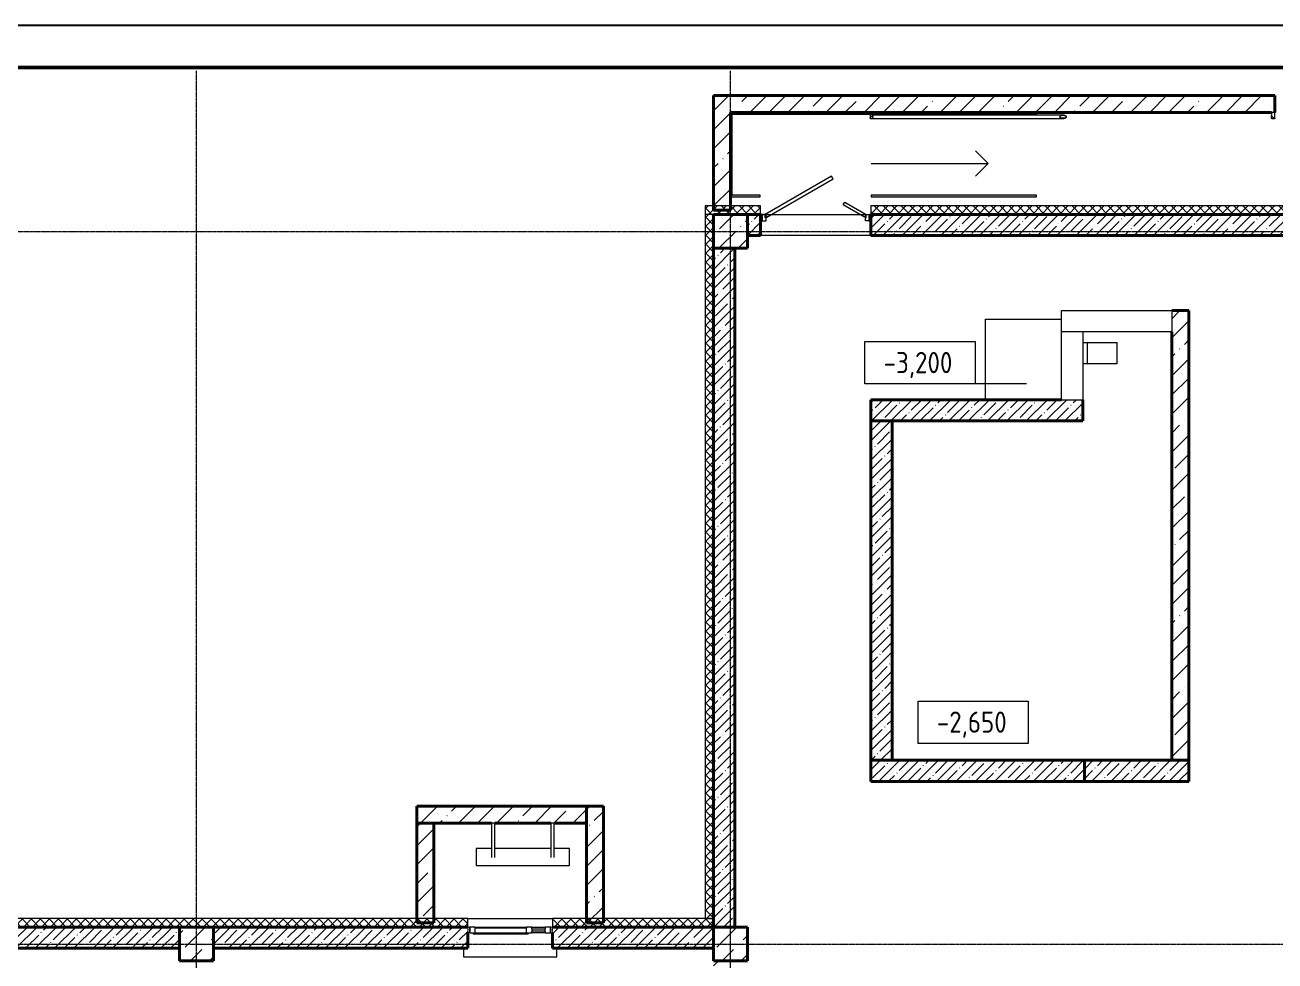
# Model space of a CAD drawing. Header units: millimetres. Extents: x 0 to 351840, y -132678 to 32417.
# Drawn here: x 325347 to 340091, y 21385 to 32417 of the extents above; entities that cross this region are included whole.
import ezdxf

# ---------------------------------------------------------------- set-up
doc = ezdxf.new("R2010")
doc.units = ezdxf.units.MM
doc.linetypes.add('BI_линия_сетки', pattern=[25, 20, -2.5, 0, -2.5])
doc.linetypes.add('BI_невидимые', pattern=[5, 3, -2])
for name, color, linetype, lineweight in [('KPSP-Рамка', 7, 'Continuous', 70), ('Аннотация', 7, 'Continuous', 9), ('Двери', 7, 'Continuous', 18), ('Каркас', 7, 'Continuous', 18), ('Несущие колонны', 7, 'Continuous', 18), ('Ограждение', 7, 'Continuous', 9), ('Окна', 7, 'Continuous', 18), ('Оси', 7, 'Continuous', 9), ('Отметки', 7, 'Continuous', 9), ('Перекрытие', 7, 'Continuous', 18), ('Стены внутренние', 7, 'Continuous', 18), ('Стены наружные', 7, 'Continuous', 18), ('Стены несущие', 7, 'Continuous', 18), ('Стены отделка', 7, 'Continuous', 18), ('Стрелки вверх', 7, 'Continuous', 9)]:
    doc.layers.add(name, color=color, linetype=linetype, lineweight=lineweight)
doc.styles.add('GOST Common_1', font='GOST Common.ttf', dxfattribs={"width": 0.9, "height": 250})
pattern_1 = [(45, (5685.96, 5809.43), (-114.04925, 114.04925), []), (45, (5800.01, 5809.43), (-114.04925, 114.04925), [201.612, -40.322, 3.353, -36.97])]
pattern_2 = [(45, (5685.96, 5809.43), (-224.5064, 224.5064), []), (45, (5910.47, 5809.43), (-224.5064, 224.5064), [396.875, -79.375, 3.353, -76.022])]
pattern_3 = [(45, (5685.964, 5809.43), (-53.03301, 53.03301), []), (135, (5685.964, 5809.43), (-53.03301, -53.03301), [])]

# ---------------------------------------------------------------- blocks, each defined once
blk = doc.blocks.new('*U84')
at = {"color": 7, "linetype": 'ByBlock', "lineweight": 25}
blk.add_lwpolyline([(594, 420), (594, 0), (0, 0), (0, 420)], close=True, dxfattribs=at)
at = {"color": 0, "linetype": 'ByBlock', "lineweight": 50}
blk.add_lwpolyline([(589, 415), (589, 5), (20, 5), (20, 415)], close=True, dxfattribs=at)
blk = doc.blocks.new('_временные_конструкции_колонны_монолитные_прямоугольная - _временная_конструкция_колонна_400x400-V28--01 Подвал__-3_000____Отделочный_')
at = {"layer": 'Несущие колонны', "lineweight": 9}
h = blk.add_hatch(dxfattribs=at)
h.set_pattern_fill('FP_29', color=9, style=0, pattern_type=2)
h.set_pattern_definition([(45, (-26950, -19900), (84.19025, 308.69666), [396.875, -79.375, 3.353, -76.022])])
h.paths.add_polyline_path([(200, -200), (200, 200), (-200, 200), (-200, -200)])
at = {"layer": 'Несущие колонны', "color": 9, "lineweight": 40}
for p, q in [((200, 200), (-200, 200)), ((-200, 200), (-200, -200)), ((200, -200), (200, 200)), ((-200, -200), (200, -200))]:
    blk.add_line(p, q, dxfattribs=at)
blk = doc.blocks.new('_временные_конструкции_колонны_монолитные_прямоугольная - _временная_конструкция_колонна_400x400-V29--01 Подвал__-3_000____Отделочный_')
at = {"layer": 'Несущие колонны', "lineweight": 9}
h = blk.add_hatch(dxfattribs=at)
h.set_pattern_fill('FP_30', color=9, style=0, pattern_type=2)
h.set_pattern_definition([(45, (-33250, -19900), (84.19025, 308.69666), [396.875, -79.375, 3.353, -76.022])])
h.paths.add_polyline_path([(200, -200), (200, 200), (-200, 200), (-200, -200)])
at = {"layer": 'Несущие колонны', "color": 9, "lineweight": 40}
for p, q in [((200, 200), (-200, 200)), ((-200, 200), (-200, -200)), ((200, -200), (200, 200)), ((-200, -200), (200, -200))]:
    blk.add_line(p, q, dxfattribs=at)
blk = doc.blocks.new('_временные_конструкции_колонны_монолитные_прямоугольная - _временная_конструкция_колонна_400x400-V36--01 Подвал__-3_000____Отделочный_')
at = {"layer": 'Несущие колонны', "lineweight": 9}
h = blk.add_hatch(dxfattribs=at)
h.set_pattern_fill('FP_41', color=9, style=0, pattern_type=2)
h.set_pattern_definition([(45, (-33250, -28300), (84.19025, 308.69666), [396.875, -79.375, 3.353, -76.022])])
h.paths.add_polyline_path([(200, -200), (200, 200), (-200, 200), (-200, -200)])
at = {"layer": 'Несущие колонны', "color": 9, "lineweight": 40}
for p, q in [((200, 200), (-200, 200)), ((-200, 200), (-200, -200)), ((200, -200), (200, 200)), ((-200, -200), (200, -200))]:
    blk.add_line(p, q, dxfattribs=at)
blk = doc.blocks.new('_Двери_Металлические_Двупольная_Техническая_3_7 - _дверь_ДМН_2200-1300 ДН-1-5505207--01 Подвал__-3_000____Отделочный_')
at = {"layer": 'Двери', "color": 9, "lineweight": 9}
for p, q in [((309, 575), (-470, 125)), ((-451, 92), (329, 542)), ((329, 542), (309, 575)), ((450, 237), (469, 270)), ((701, 92), (450, 237)), ((469, 270), (720, 125)), ((-470, 125), (-505, 125)), ((-505, 50), (-460, 50)), ((-470, 125), (-451, 92)), ((-470, 85), (-470, 125)), ((-460, 85), (-470, 85)), ((-460, 50), (-460, 85)), ((720, 125), (701, 92)), ((710, 85), (720, 85)), ((710, 50), (710, 85)), ((755, 50), (710, 50)), ((720, 125), (755, 125)), ((720, 85), (720, 125))]:
    blk.add_line(p, q, dxfattribs=at)
at = {"layer": 'Двери', "color": 9, "linetype": 'BI_невидимые', "lineweight": 9}
for p, q in [((-525, 50), (-525, 125)), ((-525, 125), (-505, 125)), ((-525, 50), (-525, 125)), ((-525, 125), (-505, 125)), ((-505, 125), (-525, 125)), ((-525, 125), (-525, 50)), ((-505, 50), (-525, 50)), ((-505, 50), (-525, 50)), ((-525, 50), (-505, 50)), ((-505, 125), (-505, 50)), ((-505, 125), (-505, 50)), ((-505, 50), (-505, 125)), ((755, 50), (755, 125)), ((755, 125), (775, 125)), ((755, 50), (755, 125)), ((755, 125), (775, 125)), ((775, 125), (755, 125)), ((755, 125), (755, 50)), ((775, 50), (755, 50)), ((775, 50), (755, 50)), ((755, 50), (775, 50)), ((775, 125), (775, 50)), ((775, 125), (775, 50)), ((775, 50), (775, 125))]:
    blk.add_line(p, q, dxfattribs=at)
blk = doc.blocks.new('_Окна_Пластиковые_Двухстворчатые_ПО - _окно_ОП_1200-1300_операторская-5886738--01 Подвал__-3_000____Отделочный_')
at = {"layer": 'Окна', "color": 9, "linetype": 'BI_невидимые', "lineweight": 9}
for p, q in [((-475, 341), (-500, 341)), ((-500, 341), (-500, 271)), ((-475, 271), (-475, 341)), ((500, 341), (475, 341)), ((475, 341), (475, 271)), ((500, 271), (500, 341)), ((-500, 271), (-475, 271)), ((475, 271), (500, 271))]:
    blk.add_line(p, q, dxfattribs=at)
at = {"layer": 'Окна', "color": 9}
for p, q in [((-415, 341), (-475, 341)), ((-475, 341), (-475, 271)), ((-415, 341), (195, 341)), ((-415, 331), (-415, 341)), ((-415, 331), (195, 331)), ((-415, 331), (-415, 271)), ((255, 341), (195, 341)), ((195, 341), (195, 331)), ((195, 271), (195, 331)), ((255, 341), (415, 341)), ((255, 318), (255, 341)), ((255, 318), (415, 318)), ((255, 318), (255, 294)), ((475, 341), (415, 341)), ((415, 341), (415, 318)), ((415, 294), (415, 318)), ((475, 271), (475, 341)), ((-475, 271), (-435, 271)), ((-435, 271), (215, 271)), ((-435, 271), (-435, 256)), ((215, 256), (-435, 256)), ((215, 256), (215, 271)), ((215, 271), (255, 271)), ((415, 294), (255, 294)), ((255, 271), (255, 294)), ((415, 271), (255, 271)), ((415, 294), (415, 271)), ((415, 271), (475, 271))]:
    blk.add_line(p, q, dxfattribs=at)
blk = doc.blocks.new('_металлические_изделия_труба_круглая_ГОСТ10704-91_гнутая - _металлические_изделия_труба_40х3-V44--01 Подвал__-3_000____Отделочный_')
at = {"layer": 'Каркас', "color": 9}
for p, q in [((42630, -1175), (42630, -1425)), ((42670, -1425), (42670, -1175)), ((42630, -1425), (42650, -1425)), ((42650, -1425), (42670, -1425))]:
    blk.add_line(p, q, dxfattribs=at)
at = {"layer": 'Каркас', "color": 9, "flags": 128}
for points in [[(42630, -1025), (42630, -1025), (42630, -1025), (42630, -1026), (42630, -1027), (42630, -1028), (42630, -1029), (42630, -1031), (42630, -1033), (42630, -1035), (42630, -1037), (42630, -1039), (42630, -1042), (42630, -1045), (42630, -1048), (42630, -1051), (42630, -1055), (42630, -1058), (42630, -1062), (42630, -1066), (42630, -1070), (42630, -1075), (42630, -1079), (42630, -1084), (42630, -1089), (42630, -1094), (42630, -1099), (42630, -1104), (42630, -1110), (42630, -1115), (42630, -1121), (42630, -1126), (42630, -1132), (42630, -1138), (42630, -1144), (42630, -1150), (42630, -1155), (42630, -1161), (42630, -1167), (42630, -1173), (42630, -1175)], [(42670, -1175), (42670, -1169), (42670, -1163), (42670, -1157), (42670, -1151), (42670, -1145), (42670, -1139), (42670, -1134), (42670, -1128), (42670, -1122), (42670, -1117), (42670, -1111), (42670, -1106), (42670, -1100), (42670, -1095), (42670, -1090), (42670, -1085), (42670, -1081), (42670, -1076), (42670, -1072), (42670, -1067), (42670, -1063), (42670, -1059), (42670, -1056), (42670, -1052), (42670, -1049), (42670, -1046), (42670, -1043), (42670, -1040), (42670, -1037), (42670, -1035), (42670, -1033), (42670, -1031), (42670, -1030), (42670, -1028), (42670, -1027), (42670, -1026), (42670, -1026), (42670, -1025), (42670, -1025), (42670, -1025)]]:
    blk.add_lwpolyline(points, dxfattribs=at)
at = {"layer": 'Каркас', "color": 9}
for start, end in [(165, 184.0824), (355.2546, 15)]:
    blk.add_arc((42650, -1025), 20, start, end, dxfattribs=at)
blk = doc.blocks.new('_металлические_изделия_труба_круглая_ГОСТ10704-91_гнутая - _металлические_изделия_труба_40х3-V45--01 Подвал__-3_000____Отделочный_')
at = {"layer": 'Каркас', "color": 9}
for p, q in [((30430, 21325), (30430, 21075)), ((30450, 21325), (30430, 21325)), ((30470, 21325), (30450, 21325)), ((30470, 21075), (30470, 21325))]:
    blk.add_line(p, q, dxfattribs=at)
at = {"layer": 'Каркас', "color": 9, "flags": 128}
for points in [[(30430, 21075), (30430, 21069), (30430, 21063), (30430, 21057), (30430, 21051), (30430, 21045), (30430, 21039), (30430, 21034), (30430, 21028), (30430, 21022), (30430, 21017), (30430, 21011), (30430, 21006), (30430, 21000), (30430, 20995), (30430, 20990), (30430, 20985), (30430, 20981), (30430, 20976), (30430, 20972), (30430, 20967), (30430, 20963), (30430, 20959), (30430, 20956), (30430, 20952), (30430, 20949), (30430, 20946), (30430, 20943), (30430, 20940), (30430, 20937), (30430, 20935), (30430, 20933), (30430, 20931), (30430, 20930), (30430, 20928), (30430, 20927), (30430, 20926), (30430, 20926), (30430, 20925), (30430, 20925), (30430, 20925)], [(30470, 20925), (30470, 20925), (30470, 20925), (30470, 20926), (30470, 20927), (30470, 20928), (30470, 20929), (30470, 20931), (30470, 20933), (30470, 20935), (30470, 20937), (30470, 20939), (30470, 20942), (30470, 20945), (30470, 20948), (30470, 20951), (30470, 20955), (30470, 20958), (30470, 20962), (30470, 20966), (30470, 20970), (30470, 20975), (30470, 20979), (30470, 20984), (30470, 20989), (30470, 20994), (30470, 20999), (30470, 21004), (30470, 21010), (30470, 21015), (30470, 21021), (30470, 21026), (30470, 21032), (30470, 21038), (30470, 21044), (30470, 21050), (30470, 21055), (30470, 21061), (30470, 21067), (30470, 21073), (30470, 21075)]]:
    blk.add_lwpolyline(points, dxfattribs=at)
at = {"layer": 'Каркас', "color": 9}
for start, end in [(175.9176, 195), (345, 4.7454)]:
    blk.add_arc((30450, 20925), 20, start, end, dxfattribs=at)
blk = doc.blocks.new('_металлические_изделия_пластина - _металлические_изделия_пластина-5412834--01 Подвал__-3_000____Отделочный_')
at = {"layer": 'Каркас', "color": 9}
for p, q in [((180, 0), (0, 0)), ((0, 0), (0, -200)), ((880, 0), (220, 0)), ((1100, 0), (920, 0)), ((1100, -200), (1100, 0)), ((0, -200), (1100, -200))]:
    blk.add_line(p, q, dxfattribs=at)
blk = doc.blocks.new('_металлические_изделия_труба_круглая_ГОСТ_32678-2014_с_выпусками - _металлические_изделия_труба_круглая-V49--01 Подвал__-3_000____Отделочный_')
at = {"layer": 'Ограждение', "color": 9}
for p, q in [((-31, 113), (-31, 79)), ((-31, 79), (-31, -2159)), ((18, 115), (-29, 115)), ((5, 77), (18, 77)), ((7, -2159), (7, 79)), ((-31, -4621), (-31, -4654)), ((-29, -4656), (38, -4656)), ((38, -4618), (5, -4618)), ((38, -4654), (38, -4618)), ((38, -4656), (38, -4654))]:
    blk.add_line(p, q, dxfattribs=at)
at = {"layer": 'Ограждение', "color": 9, "flags": 128}
for points in [[(-12, -2118), (-15, -2119), (-19, -2121), (-22, -2124), (-24, -2128), (-27, -2133), (-29, -2139), (-30, -2145), (-31, -2152), (-31, -2159), (-31, -2166), (-30, -2172), (-29, -2179), (-27, -2184), (-24, -2189), (-22, -2193), (-19, -2196), (-15, -2198), (-12, -2199)], [(-12, -2197), (-15, -2196), (-18, -2195), (-21, -2192), (-24, -2188), (-26, -2183), (-28, -2178), (-29, -2172), (-30, -2165), (-30, -2159), (-30, -2152), (-29, -2146), (-28, -2139), (-26, -2134), (-24, -2129), (-21, -2125), (-18, -2123), (-15, -2121), (-12, -2120)], [(-12, -2199), (-9, -2198), (-6, -2196), (-3, -2193), (0, -2189), (2, -2184), (4, -2179), (6, -2172), (7, -2166), (7, -2159), (7, -2152), (6, -2145), (4, -2139), (2, -2133), (0, -2128), (-3, -2124), (-6, -2121), (-9, -2119), (-12, -2118)], [(-12, -2120), (-9, -2121), (-6, -2123), (-3, -2125), (0, -2129), (2, -2134), (4, -2139), (5, -2146), (6, -2152), (6, -2159), (6, -2165), (5, -2172), (4, -2178), (2, -2183), (0, -2188), (-3, -2192), (-6, -2195), (-9, -2196), (-12, -2197)]]:
    blk.add_lwpolyline(points, dxfattribs=at)
at = {"layer": 'Ограждение', "color": 9}
for centre, major_axis, start_param, end_param in [((-12, 79), (-19, 0), 4.712389, 6.283185), ((-12, 79), (19, 0), 0, 3.141593), ((-12, 79), (-19, 0), 3.141593, 4.712389), ((-12, -4621), (-19, 0), 3.403392, 6.283185), ((-12, -4621), (18.1, 0), 0.262779, 0.41075)]:
    blk.add_ellipse(centre, major_axis=major_axis, ratio=0.472551, start_param=start_param, end_param=end_param, dxfattribs=at)
for points, knots in [([(-31, 113), (-31, 114), (-31, 115), (-30, 115), (-29, 115), (-27, 115), (-26, 115), (-25, 114), (-24, 113), (-22, 113), (-21, 112), (-19, 111), (-18, 110), (-17, 109), (-16, 108), (-15, 107), (-13, 106), (-12, 105), (-11, 104), (-10, 103), (-8, 102), (-7, 100), (-6, 99), (-5, 98), (-4, 97), (-3, 96), (-2, 94), (0, 93), (1, 91), (2, 89), (3, 88), (4, 86), (6, 84), (7, 82), (7, 80), (7, 79)], [0, 0, 0, 0, 0.083333, 0.125, 0.166667, 0.208333, 0.229167, 0.25, 0.291667, 0.333333, 0.354167, 0.375, 0.395833, 0.416667, 0.4375, 0.458333, 0.479167, 0.5, 0.520833, 0.541667, 0.5625, 0.583333, 0.604167, 0.625, 0.645833, 0.666667, 0.6875, 0.708333, 0.75, 0.770833, 0.791667, 0.833333, 0.875, 0.916667, 1, 1, 1, 1]), ([(5, 83), (5, 83), (5, 84), (5, 85), (4, 85)], [0.08333333, 0.08333333, 0.08333333, 0.08333333, 0.125, 0.13074587, 0.13074587, 0.13074587, 0.13074587]), ([(-31, -4654), (-31, -4653), (-31, -4652), (-30, -4649), (-29, -4647), (-27, -4646), (-26, -4644), (-25, -4642), (-24, -4640), (-22, -4638), (-21, -4637), (-19, -4635), (-18, -4634), (-17, -4633), (-16, -4632), (-15, -4631), (-13, -4629), (-12, -4628), (-11, -4627), (-10, -4626), (-8, -4625), (-7, -4624), (-6, -4623), (-5, -4623), (-4, -4622), (-3, -4621), (-2, -4621), (0, -4620), (1, -4619), (2, -4619), (3, -4619), (4, -4618), (4, -4618)], [0, 0, 0, 0, 0.0833333, 0.125, 0.1666667, 0.2083333, 0.2291667, 0.25, 0.2916667, 0.3333333, 0.3541667, 0.375, 0.3958333, 0.4166667, 0.4375, 0.4583333, 0.4791667, 0.5, 0.5208333, 0.5416667, 0.5625, 0.5833333, 0.6041667, 0.625, 0.6458333, 0.6666667, 0.6875, 0.7083333, 0.75, 0.7708333, 0.7916667, 0.8333333, 0.8333333, 0.8333333, 0.8333333]), ([(-29, -4656), (-29, -4656), (-30, -4656), (-31, -4656), (-31, -4655), (-31, -4654)], [0.8333333, 0.8333333, 0.8333333, 0.8333333, 0.875, 0.9166667, 1, 1, 1, 1])]:
    blk.add_open_spline(points, degree=3, knots=knots, dxfattribs=at)
blk = doc.blocks.new('_подоконник_ПВХ - _подоконник_ПВХ-5886825--01 Подвал__-3_000____Отделочный_')
at = {"layer": 'Окна', "color": 9}
for p, q in [((-550, -180), (-550, -280)), ((-550, -280), (550, -280)), ((550, -280), (550, -180))]:
    blk.add_line(p, q, dxfattribs=at)
blk = doc.blocks.new('Высотные отметки - _обозначение_высотная_отметка_рамка-5887--01 Подвал__-3_000____Отделочный_')
at = {"layer": 'Аннотация', "color": 9}
for p, q in [((-6.5, 0), (-6.5, 5)), ((-6.5, 5), (6.5, 5)), ((6.5, 5), (6.5, 0)), ((6.5, 0), (-6.5, 0))]:
    blk.add_line(p, q, dxfattribs=at)
blk = doc.blocks.new('Подоснова подвал')
at = {"layer": 'Стены внутренние', "lineweight": 9}
h = blk.add_hatch(dxfattribs=at)
h.set_pattern_fill('FP_47', color=9, style=0, pattern_type=2)
h.set_pattern_definition(pattern_3)
h.paths.add_polyline_path([(53536, 34309.4), (53536, 34409.4), (40591, 34409.4), (40591, 34309.4), (53136, 34309.4)])
h.paths.add_polyline_path([(38736, 34309.4), (39291, 34309.4), (39291, 34409.4), (38636, 34409.4), (38636, 34309.4)])
h = blk.add_hatch(dxfattribs=at)
h.set_pattern_fill('FP_47', color=9, style=0, pattern_type=2)
h.set_pattern_definition(pattern_3)
h.paths.add_polyline_path([(38636, 26009.4), (38736, 26009.4), (38736, 34309.4), (38636, 34309.4), (38636, 27260.5)])
h = blk.add_hatch(dxfattribs=at)
h.set_pattern_fill('FP_47', color=9, style=0, pattern_type=2)
h.set_pattern_definition(pattern_3)
h.paths.add_polyline_path([(38736, 25909.4), (38736, 26009.4), (36836, 26009.4), (36836, 25909.4), (38464.5, 25909.4)])
h.paths.add_polyline_path([(35836, 25909.4), (35836, 26009.4), (23446, 26009.4), (23446, 25909.4), (34364.3, 25909.4)])
h.paths.add_polyline_path([(21786, 25909.4), (21936, 25909.4), (21936, 26009.4), (11186, 26009.4), (11186, 25909.4), (21386, 25909.4)])
h.paths.add_polyline_path([(10186, 25909.4), (10186, 26009.4), (5486, 26009.4), (5486, 25909.4), (9763.4, 25909.4)])
h = blk.add_hatch(dxfattribs=at)
h.set_pattern_fill('FP_37', color=9, angle=45, style=0, pattern_type=2)
h.set_pattern_definition([(45, (5685.96, 5809.43), (-235.7317, 235.7317), []), (45, (5843.12, 5809.43), (-235.7317, 235.7317), [])])
h.paths.add_polyline_path([(38986, 23209.4), (38986, 25509.4), (38736, 25509.4), (38736, 23209.4)])
at = {"layer": 'Стены наружные', "lineweight": 9}
h = blk.add_hatch(dxfattribs=at)
h.set_pattern_fill('FP_39', color=9, style=0, pattern_type=2)
h.set_pattern_definition(pattern_2)
h.paths.add_polyline_path([(38736, 34359.4), (38936, 34359.4), (38936, 35709.4), (38736, 35709.4), (38736, 35223)])
h = blk.add_hatch(dxfattribs=at)
h.set_pattern_fill('FP_39', color=9, style=0, pattern_type=2)
h.set_pattern_definition(pattern_2)
h.paths.add_polyline_path([(45318.9, 35509.4), (45356, 35509.4), (45356, 35709.4), (38936, 35709.4), (38936, 35509.4), (45318.8, 35509.4)])
at = {"layer": 'Стены наружные'}
for points in [[(38956, 34537.4), (38956, 35509.4), (38936, 35509.4), (38936, 34537.4)], [(42546, 35489.4), (42546, 35509.4), (38936, 35509.4), (38936, 35489.4), (42308.4, 35489.4)]]:
    blk.add_hatch(color=9, dxfattribs=at).paths.add_polyline_path(points)
h = blk.add_hatch(color=9, dxfattribs=at)
h.paths.add_polyline_path([(42546, 34517.4), (42546, 34537.4), (40596, 34537.4), (40596, 34517.4)])
h.paths.add_polyline_path([(39286, 34517.4), (39286, 34537.4), (38936, 34537.4), (38936, 34517.4)])
at = {"layer": 'Стены наружные', "lineweight": 9}
h = blk.add_hatch(dxfattribs=at)
h.set_pattern_fill('FP_40', color=9, style=0, pattern_type=2)
h.set_pattern_definition(pattern_1)
h.paths.add_polyline_path([(45936, 34059.4), (45936, 34309.4), (40591, 34309.4), (40591, 34059.4), (44614.7, 34059.4)])
h.paths.add_polyline_path([(39291, 34059.4), (39291, 34309.4), (39136, 34309.4), (39136, 34059.4)])
h = blk.add_hatch(dxfattribs=at)
h.set_pattern_fill('FP_40', color=9, style=0, pattern_type=2)
h.set_pattern_definition(pattern_1)
h.paths.add_polyline_path([(38986, 25909.4), (38986, 33909.4), (38736, 33909.4), (38736, 25909.4)])
h = blk.add_hatch(dxfattribs=at)
h.set_pattern_fill('FP_39', color=9, style=0, pattern_type=2)
h.set_pattern_definition(pattern_2)
h.paths.add_polyline_path([(44141.4, 27874.4), (44341.4, 27874.4), (44341.4, 33174.4), (44141.4, 33174.4), (44141.4, 29914.6)])
h = blk.add_hatch(dxfattribs=at)
h.set_pattern_fill('FP_40', color=9, style=0, pattern_type=2)
h.set_pattern_definition(pattern_1)
h.paths.add_polyline_path([(42841, 31874.4), (43091, 31874.4), (43091, 32124.4), (40591, 32124.4), (40591, 31874.4)])
h = blk.add_hatch(dxfattribs=at)
h.set_pattern_fill('FP_40', color=9, style=0, pattern_type=2)
h.set_pattern_definition(pattern_1)
h.paths.add_polyline_path([(40841.4, 27874.4), (40841.4, 31874.4), (40591.4, 31874.4), (40591.4, 27874.4)])
h = blk.add_hatch(dxfattribs=at)
h.set_pattern_fill('FP_40', color=9, style=0, pattern_type=2)
h.set_pattern_definition(pattern_1)
h.paths.add_polyline_path([(43111.4, 27624.4), (43111.4, 27874.4), (40591.4, 27874.4), (40591.4, 27624.4)])
h = blk.add_hatch(dxfattribs=at)
h.set_pattern_fill('FP_40', color=9, style=0, pattern_type=2)
h.set_pattern_definition(pattern_1)
h.paths.add_polyline_path([(44341.4, 27624.4), (44341.4, 27874.4), (43111.4, 27874.4), (43111.4, 27624.4)])
h = blk.add_hatch(dxfattribs=at)
h.set_pattern_fill('FP_39', color=9, style=0, pattern_type=2)
h.set_pattern_definition(pattern_2)
h.paths.add_polyline_path([(37236, 27134.4), (37236, 27334.4), (35236, 27334.4), (35236, 27134.4), (36926.9, 27134.4)])
h = blk.add_hatch(dxfattribs=at)
h.set_pattern_fill('FP_39', color=9, style=0, pattern_type=2)
h.set_pattern_definition(pattern_2)
h.paths.add_polyline_path([(37436, 25959.4), (37436, 27334.4), (37236, 27334.4), (37236, 25959.4)])
h = blk.add_hatch(dxfattribs=at)
h.set_pattern_fill('FP_39', color=9, style=0, pattern_type=2)
h.set_pattern_definition(pattern_2)
h.paths.add_polyline_path([(35436, 25959.4), (35436, 27134.4), (35236, 27134.4), (35236, 25959.4), (35389.4, 25959.4)])
h = blk.add_hatch(dxfattribs=at)
h.set_pattern_fill('FP_40', color=9, style=0, pattern_type=2)
h.set_pattern_definition(pattern_1)
h.paths.add_polyline_path([(32436, 25659.4), (32436, 25909.4), (27286, 25909.4), (27286, 25659.4), (32314.3, 25659.4)])
h = blk.add_hatch(dxfattribs=at)
h.set_pattern_fill('FP_40', color=9, style=0, pattern_type=2)
h.set_pattern_definition(pattern_1)
h.paths.add_polyline_path([(38464.5, 25659.4), (38736, 25659.4), (38736, 25909.4), (36836, 25909.4), (36836, 25659.4)])
h.paths.add_polyline_path([(35836, 25659.4), (35836, 25909.4), (32836, 25909.4), (32836, 25659.4), (34364.3, 25659.4)])
at = {"layer": 'Оси', "color": 9, "linetype": 'BI_линия_сетки'}
for p, q in [((32636, 799.9), (32636, 35999.7)), ((38936, 799.9), (38936, 35999.7)), ((-805.2, 34109.4), (56347.2, 34109.4)), ((-805.2, 25709.4), (56347.2, 25709.4))]:
    blk.add_line(p, q, dxfattribs=at)
at = {"layer": 'Отметки', "color": 9, "lineweight": 20}
blk.add_line((42425.8, 32310.6), (41170.6, 32310.6), dxfattribs=at)
at = {"layer": 'Перекрытие', "color": 9, "lineweight": 9}
for p, q in [((39311, 34309.4), (40571, 34309.4)), ((40591, 34059.4), (39291, 34059.4)), ((41941.4, 32124.4), (41941.4, 33074.4)), ((41941.4, 33074.4), (42841, 33074.4)), ((43091, 32799.4), (43491.4, 32799.4)), ((43141.4, 32799.4), (43141.4, 32549.4)), ((43491.4, 32799.4), (43491.4, 32549.4)), ((43491.4, 32549.4), (43091, 32549.4))]:
    blk.add_line(p, q, dxfattribs=at)
at = {"layer": 'Стены внутренние', "color": 9}
blk.add_line((35836, 26009.4), (36836, 26009.4), dxfattribs=at)
at = {"layer": 'Стены наружные', "color": 9}
for p, q in [((42841, 32124.4), (42841, 33174.4)), ((42841, 33174.4), (44141.4, 33174.4)), ((44141.4, 33174.4), (44141.4, 32924.4)), ((44141.4, 32924.4), (42841, 32924.4)), ((43091, 32924.4), (43091, 32124.4)), ((42841, 32124.4), (43091, 32124.4))]:
    blk.add_line(p, q, dxfattribs=at)
at = {"layer": 'Стены несущие', "color": 9, "lineweight": 40}
for p, q in [((45356, 35709.4), (38736, 35709.4)), ((38736, 35709.4), (38736, 34359.4)), ((45356, 35509.4), (45356, 35709.4)), ((38936, 35509.4), (45318, 35509.4)), ((38936, 34359.4), (38936, 35509.4)), ((38736, 34359.4), (38936, 34359.4)), ((39291, 34309.4), (39136, 34309.4)), ((39291, 34059.4), (39291, 34309.4)), ((40591, 34309.4), (40591, 34059.4)), ((45936, 34309.4), (40591, 34309.4)), ((39136, 34059.4), (39291, 34059.4)), ((40591, 34059.4), (45936, 34059.4)), ((38736, 33909.4), (38736, 25909.4)), ((38986, 25909.4), (38986, 33909.4)), ((44341.4, 33174.4), (44141.4, 33174.4)), ((44341.4, 27624.4), (44341.4, 33174.4)), ((44141.4, 32924.4), (44141.4, 27874.4)), ((42841, 32124.4), (40591, 32124.4)), ((40591, 32124.4), (40591, 31874.4)), ((43091, 31874.4), (43091, 32124.4)), ((40591, 31874.4), (43091, 31874.4)), ((40591.4, 31874.4), (40591.4, 27624.4)), ((40841.4, 27874.4), (40841.4, 31874.4)), ((40591.4, 27874.4), (44341.4, 27874.4)), ((43111.4, 27624.4), (43111.4, 27874.4)), ((40591.4, 27624.4), (44341.4, 27624.4)), ((35236, 27334.4), (35236, 25959.4)), ((37436, 27334.4), (35236, 27334.4)), ((37236, 27334.4), (37236, 25959.4)), ((37436, 25959.4), (37436, 27334.4)), ((35236, 27134.4), (36116, 27134.4)), ((35436, 25959.4), (35436, 27134.4)), ((36156, 27134.4), (36816, 27134.4)), ((36856, 27134.4), (37236, 27134.4)), ((35236, 25959.4), (35436, 25959.4)), ((37236, 25959.4), (37436, 25959.4)), ((32436, 25909.4), (27286, 25909.4)), ((35836, 25909.4), (32836, 25909.4)), ((32836, 25909.4), (35836, 25909.4)), ((35836, 25659.4), (35836, 25839.4)), ((38736, 25909.4), (36836, 25909.4)), ((36836, 25909.4), (38736, 25909.4)), ((36836, 25839.4), (36836, 25659.4)), ((27286, 25659.4), (32436, 25659.4)), ((32836, 25659.4), (35836, 25659.4)), ((36836, 25659.4), (38736, 25659.4))]:
    blk.add_line(p, q, dxfattribs=at)
at = {"layer": 'Стены отделка', "color": 9, "lineweight": 9}
for p, q in [((38936, 35489.4), (42546, 35489.4)), ((38956, 34537.4), (38956, 35509.4)), ((42546, 35489.4), (42546, 35509.4)), ((38936, 34517.4), (39286, 34517.4)), ((39286, 34537.4), (38956, 34537.4)), ((39286, 34517.4), (39286, 34537.4)), ((42546, 34537.4), (40596, 34537.4)), ((40596, 34537.4), (40596, 34517.4)), ((40596, 34517.4), (42546, 34517.4)), ((42546, 34517.4), (42546, 34537.4)), ((38636, 34409.4), (38636, 26009.4)), ((39291, 34409.4), (38636, 34409.4)), ((39291, 34309.4), (39291, 34409.4)), ((53636, 34409.4), (40591, 34409.4)), ((40591, 34409.4), (40591, 34309.4)), ((38736, 34309.4), (38636, 34309.4)), ((35836, 26009.4), (23446, 26009.4)), ((35836, 25909.4), (35836, 26009.4)), ((38736, 26009.4), (36836, 26009.4)), ((36836, 26009.4), (36836, 25909.4)), ((38636, 26009.4), (38736, 26009.4)), ((27286, 25909.4), (32436, 25909.4)), ((38736, 25909.4), (38736, 25909.4))]:
    blk.add_line(p, q, dxfattribs=at)
at = {"layer": 'Стрелки вверх', "color": 9}
for p, q in [((41976, 34909.4), (41826, 35059.4)), ((40596, 34909.4), (40876, 34909.4)), ((40876, 34909.4), (41156, 34909.4)), ((41156, 34909.4), (41436, 34909.4)), ((41436, 34909.4), (41716, 34909.4)), ((41716, 34909.4), (41976, 34909.4)), ((41976, 34909.4), (41826, 34759.4))]:
    blk.add_line(p, q, dxfattribs=at)
at = {"layer": 'Аннотация', "color": 9, "lineweight": 20, "xscale": 99.99999999999993, "yscale": 99.99999999999993, "zscale": 99.99999999999993}
blk.add_blockref('Высотные отметки - _обозначение_высотная_отметка_рамка-5887--01 Подвал__-3_000____Отделочный_', (41797.8, 28073.2), dxfattribs=at)
at = {"layer": 'Двери', "color": 9}
blk.add_blockref('_Двери_Металлические_Двупольная_Техническая_3_7 - _дверь_ДМН_2200-1300 ДН-1-5505207--01 Подвал__-3_000____Отделочный_', (39816, 34184.4), dxfattribs=at)
at = {"layer": 'Каркас', "color": 9}
for name, p in [('_металлические_изделия_труба_круглая_ГОСТ10704-91_гнутая - _металлические_изделия_труба_40х3-V45--01 Подвал__-3_000____Отделочный_', (5686, 5809.4)), ('_металлические_изделия_пластина - _металлические_изделия_пластина-5412834--01 Подвал__-3_000____Отделочный_', (35936, 26834.4))]:
    blk.add_blockref(name, p, dxfattribs=at)
at = {"layer": 'Каркас', "color": 9, "rotation": 180}
blk.add_blockref('_металлические_изделия_труба_круглая_ГОСТ10704-91_гнутая - _металлические_изделия_труба_40х3-V44--01 Подвал__-3_000____Отделочный_', (79486, 25709.4), dxfattribs=at)
at = {"layer": 'Несущие колонны', "color": 9}
for name, p in [('_временные_конструкции_колонны_монолитные_прямоугольная - _временная_конструкция_колонна_400x400-V36--01 Подвал__-3_000____Отделочный_', (38936, 34109.4)), ('_временные_конструкции_колонны_монолитные_прямоугольная - _временная_конструкция_колонна_400x400-V28--01 Подвал__-3_000____Отделочный_', (32636, 25709.4)), ('_временные_конструкции_колонны_монолитные_прямоугольная - _временная_конструкция_колонна_400x400-V29--01 Подвал__-3_000____Отделочный_', (38936, 25709.4))]:
    blk.add_blockref(name, p, dxfattribs=at)
at = {"layer": 'Ограждение', "color": 9, "rotation": 89.99999999999902}
blk.add_blockref('_металлические_изделия_труба_круглая_ГОСТ_32678-2014_с_выпусками - _металлические_изделия_труба_круглая-V49--01 Подвал__-3_000____Отделочный_', (40699.6, 35471.5), dxfattribs=at)
at = {"layer": 'Окна', "color": 9}
for name, p in [('_Окна_Пластиковые_Двухстворчатые_ПО - _окно_ОП_1200-1300_операторская-5886738--01 Подвал__-3_000____Отделочный_', (36336, 25568.6)), ('_подоконник_ПВХ - _подоконник_ПВХ-5886825--01 Подвал__-3_000____Отделочный_', (36336, 25839.4))]:
    blk.add_blockref(name, p, dxfattribs=at)
at = {"layer": 'Отметки', "color": 9, "lineweight": 20, "xscale": 99.99999999999993, "yscale": 99.99999999999993, "zscale": 99.99999999999993}
blk.add_blockref('Высотные отметки - _обозначение_высотная_отметка_рамка-5887--01 Подвал__-3_000____Отделочный_', (41170.6, 32310.6), dxfattribs=at)
at = {"layer": 'Отметки', "color": 9, "lineweight": 20, "char_height": 250, "width": 1028.823, "attachment_point": 1, "line_spacing_factor": 1.022761, "style": 'GOST Common_1'}
for s, insert in [('-3,200', (40741.9, 32687.3)), ('-2,650', (41369.1, 28449.9))]:
    blk.add_mtext(s, dxfattribs=dict(at, insert=insert))

msp = doc.modelspace()

# ---------------------------------------------------------------- block references
msp.add_blockref('Подоснова подвал', (294733, -4124))
at = {"layer": 'KPSP-Рамка', "xscale": 100, "yscale": 100, "zscale": 100}
msp.add_blockref('*U84', (292392, -9583), dxfattribs=at)

doc.saveas('drawing.dxf')
